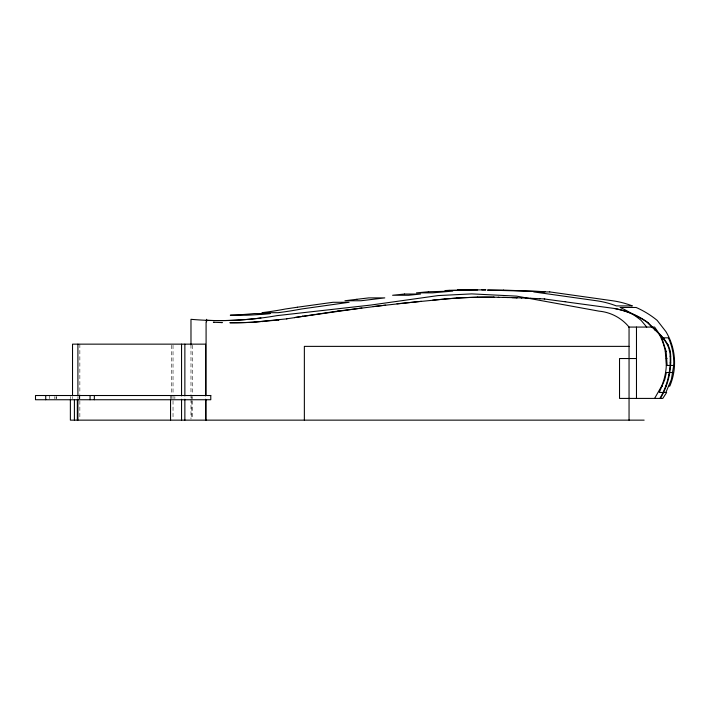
<?xml version="1.0" encoding="UTF-8"?>
<svg xmlns="http://www.w3.org/2000/svg" width="710" height="710" viewBox="0 0 710 710"><rect width="100%" height="100%" fill="white"/><g stroke="black" fill="none" stroke-linecap="round" stroke-linejoin="round"><path stroke-width="0.53" stroke-dasharray="3.55 2.66" d="M192.366 345.237L192.366 394.423M192.366 396.57L192.366 398.683M192.366 400.813L192.366 419.069M191.673 396.57L191.673 398.683M191.673 400.813L191.673 419.069M190.981 344.803L190.981 393.553M190.981 394.662L190.981 397.982M190.981 399.091L190.981 419.033M174.855 396.57L174.855 398.683M173.027 345.237L173.027 394.423M173.027 395.514L173.027 398.683M173.027 400.813L173.027 419.069M171.696 345.237L171.696 394.423M171.696 395.514L171.696 398.683M170.551 395.514L170.551 398.683M79.857 344.146L79.857 394.423M79.857 395.514L79.857 398.683M79.857 400.813L79.857 419.069M79.644 396.57L79.644 398.683M79.156 395.514L79.156 398.683M77.905 396.57L77.905 398.683M72.526 396.57L72.526 398.683M70.37 396.57L70.37 398.683M56.498 396.57L56.498 398.683M56.063 396.57L56.063 398.683M54.768 396.57L54.768 398.683M49.593 395.514L49.593 398.683"/><path stroke-width="1.06" d="M659.892 398.416C667.427 385.69 670.87 370.984 670.16 356.242C670.231 341.217 656.706 332.449 647.493 322.589L645.949 321.488A83.07 82.99 90 0 0 614.647 308.584M660.406 398.416C667.941 385.69 671.385 370.984 670.675 356.242C670.755 341.217 657.22 332.449 648.008 322.589L646.464 321.488A83.07 82.99 -90 0 0 615.162 308.584L544.233 298.954M665.865 392.479L671.385 379.433L673.701 365.455A60.066 60.013 -90 0 0 668.385 337.827L661.818 337.827L666.113 351.326L667.134 365.455M635.849 358.532L619.528 358.532L619.528 398.416L662.785 398.416L666.663 392.479L659.288 392.479L664.817 379.433L666.388 372.51L672.956 372.51M628.616 327.07L654.602 327.07L657.691 331.552A60.066 60.013 90 0 1 665.297 351.326L666.317 365.455A60.066 60.013 -90 0 1 661.622 386.116L654.602 398.416M385.636 305.14L337.676 311.104L294.464 317.583L361.896 307.998M286.45 318.843L294.978 317.583M278.409 319.926L278.923 319.926L254.704 322.127A374.339 373.992 -90 0 1 230.386 322.748L229.871 322.748A374.339 373.992 90 0 0 254.189 322.127L286.964 318.843M373.247 306.542L421.305 301.297M397.005 303.8L445.099 299.034A466.266 465.84 90 0 1 457.355 298.094A466.071 465.645 90 0 1 477.803 297.241A466.266 465.84 90 0 1 494.204 297.215L493.681 297.215A466.257 465.831 -90 0 0 477.289 297.241A466.071 465.645 -90 0 0 456.841 298.094A466.257 465.831 -90 0 0 444.567 299.034M432.683 300.135L445.099 299.034M477.661 289.946L457.462 290.044L485.977 289.858L481.824 289.884M465.778 289.884L469.931 289.858M477.289 297.241L477.803 297.241M512.061 297.632L517.173 297.774L502.866 297.392M456.841 298.094L457.355 298.094M565.187 301.537L565.701 301.537M337.676 311.104L338.191 311.104M313.998 314.441L314.512 314.441M302.256 316.19L302.771 316.19M262.274 321.568L262.789 321.568M254.189 322.127L254.704 322.127M221.76 322.606L222.274 322.606L213.382 322.269L214.171 322.287M647.493 322.589L648.008 322.589M654.886 330.07L655.401 330.07M663.779 339.087L664.294 339.087M667.702 344.74L668.216 344.74M629.051 346.373L304.359 346.373L304.359 420.142M669.193 350.279L669.707 350.279M665.297 351.326L666.113 351.326M670.16 356.242L670.675 356.242M666.228 358.364L667.036 358.364M670.16 362.81L670.675 362.81M666.317 365.455L673.701 365.455M669.104 374.56L669.619 374.56M665.936 385.903L666.45 385.903M661.622 386.116L662.439 386.116M669.006 386.116L669.805 386.116A60.066 60.013 -90 0 0 665.873 331.552L657.167 320.387A90.365 90.285 -90 0 0 636.151 307.474L620.105 307.474A90.365 90.285 -90 0 1 641.112 320.387L646.739 327.07M644.147 420.142L70.37 420.142L70.37 399.739M493.681 297.215L498.784 297.295M498.269 297.295L507.978 297.508M516.658 297.774L521.77 297.934M521.255 297.934L526.367 298.102M525.853 298.102L530.965 298.298M530.45 298.298L535.562 298.502M535.047 298.502L540.15 298.724M539.635 298.724L544.747 298.954M636.479 327.07L636.479 398.416M629.051 420.142L629.051 327.07A44.064 44.02 -90 0 0 598.991 311.149L516.552 296.123L471.724 293.887L438.15 295.582L370.478 305.105L276.882 315.648A332.564 332.262 -90 0 1 190.981 319.314L190.981 344.803M206.601 319.314L206.601 321.825M206.086 321.825L206.086 395.514M206.086 399.739L206.086 420.142M205.536 395.914L205.536 344.146L72.526 344.146L72.526 395.514M205.536 399.215L205.536 420.142M184.866 344.146L184.866 395.914M184.866 399.215L184.866 420.142M181.556 344.146L181.556 395.914M181.556 399.215L181.556 420.142M170.551 399.739L170.551 420.142M94.332 395.514L94.332 399.739M90.064 395.514L90.064 399.739M77.905 344.146L77.905 395.514M77.905 399.739L77.905 420.142M77.337 399.739L77.337 420.142M74.408 399.739L74.408 420.142M45.724 395.514L45.724 399.739M260.952 317.973A332.564 332.262 90 0 1 206.193 320.317M297.41 307.217L285.544 308.983A367.034 366.697 -90 0 1 261.981 312.684L278.027 312.684A367.034 366.697 -90 0 0 301.59 308.983L349.098 302.283L333.043 302.283L297.41 307.217M356.846 299.292L344.945 300.756L360.991 300.756L384.802 297.889L368.756 297.889L356.846 299.292M404.531 294.029L392.594 295.262L408.649 295.262L420.577 294.029L404.531 294.029M428.405 291.766L416.459 292.866L432.514 292.866L452.74 291.091L428.405 291.766M449.146 290.355L444.992 290.559L469.354 290.177L449.146 290.355M503.541 290.097L487.495 290.097L545.129 291.668L503.541 290.097M549.753 291.916L533.698 291.916L596.391 300.738A90.365 90.285 90 0 1 616.298 305.904L632.344 305.904A90.365 90.285 90 0 0 612.437 300.738L549.753 291.916M270.128 313.571L254.082 313.571A367.034 366.697 -90 0 1 230.288 315.222L246.334 315.222A367.034 366.697 90 0 0 270.128 313.571M210.781 395.514L35.5 395.514L35.5 399.739L210.781 399.739L210.781 395.514"/></g></svg>
